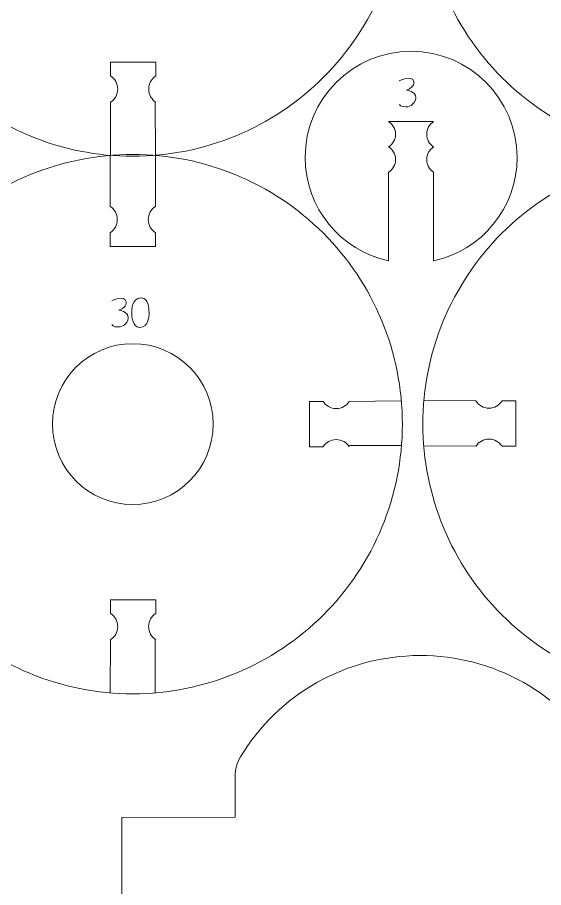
# Model space of a CAD drawing. Header units: centimetres. Extents: x -25 to 25, y -32.5 to 32.5.
# Drawn here: x -9.73 to -6.23, y 8.6 to 14.39 of the extents above; entities that cross this region are included whole.
import ezdxf

# ---------------------------------------------------------------- set-up
doc = ezdxf.new("R2010")
doc.units = ezdxf.units.CM
doc.header["$MEASUREMENT"] = 0
doc.layers.add('Capa 1', color=7, linetype='Continuous')

msp = doc.modelspace()

# ---------------------------------------------------------------- linework, layer by layer
at = {"layer": 'Capa 1', "color": 250, "lineweight": 18}
for points, knots in [([(-8.96257, 17.05721), (-8.48686, 17.05751), (-8.03052, 16.86883), (-7.69393, 16.53266), (-7.69393, 16.53266), (-7.35734, 16.1965), (-7.16808, 15.73812), (-7.16778, 15.26242), (-7.16778, 15.26242), (-7.16747, 14.78671), (-7.35616, 14.33037), (-7.69232, 13.99378), (-7.69232, 13.99378), (-8.02849, 13.65719), (-8.48686, 13.46793), (-8.96257, 13.46762), (-8.96257, 13.46762), (-9.43828, 13.46732), (-9.89462, 13.65601), (-10.23121, 13.99217), (-10.23121, 13.99217), (-10.5678, 14.32833), (-10.75706, 14.78671), (-10.75736, 15.26242), (-10.75736, 15.26242), (-10.75766, 15.73812), (-10.56898, 16.19447), (-10.23281, 16.53106), (-10.23281, 16.53106), (-9.89665, 16.86765), (-9.43828, 17.05691), (-8.96257, 17.05721)], [0, 0, 0, 0, 0.1111111, 0.1111111, 0.1111111, 0.1111111, 0.2222222, 0.2222222, 0.2222222, 0.2222222, 0.3333333, 0.3333333, 0.3333333, 0.3333333, 0.4444444, 0.4444444, 0.4444444, 0.4444444, 0.5555556, 0.5555556, 0.5555556, 0.5555556, 0.6666667, 0.6666667, 0.6666667, 0.6666667, 0.7777778, 0.7777778, 0.7777778, 0.7777778, 1, 1, 1, 1]), ([(-5.23643, 17.05721), (-4.76072, 17.05751), (-4.30438, 16.86883), (-3.96779, 16.53266), (-3.96779, 16.53266), (-3.6312, 16.1965), (-3.44194, 15.73812), (-3.44164, 15.26242), (-3.44164, 15.26242), (-3.44133, 14.78671), (-3.63002, 14.33037), (-3.96618, 13.99378), (-3.96618, 13.99378), (-4.30235, 13.65719), (-4.76072, 13.46793), (-5.23643, 13.46762), (-5.23643, 13.46762), (-5.71214, 13.46732), (-6.16848, 13.65601), (-6.50507, 13.99217), (-6.50507, 13.99217), (-6.84166, 14.32833), (-7.03092, 14.78671), (-7.03122, 15.26242), (-7.03122, 15.26242), (-7.03152, 15.73812), (-6.84284, 16.19447), (-6.50667, 16.53106), (-6.50667, 16.53106), (-6.17051, 16.86765), (-5.71214, 17.05691), (-5.23643, 17.05721)], [0, 0, 0, 0, 0.1111111, 0.1111111, 0.1111111, 0.1111111, 0.2222222, 0.2222222, 0.2222222, 0.2222222, 0.3333333, 0.3333333, 0.3333333, 0.3333333, 0.4444444, 0.4444444, 0.4444444, 0.4444444, 0.5555556, 0.5555556, 0.5555556, 0.5555556, 0.6666667, 0.6666667, 0.6666667, 0.6666667, 0.7777778, 0.7777778, 0.7777778, 0.7777778, 1, 1, 1, 1]), ([(-9.11074, 13.82772), (-9.08204, 13.84615), (-9.06302, 13.87834), (-9.06302, 13.91498), (-9.06302, 13.91498), (-9.06302, 13.95161), (-9.08204, 13.98381), (-9.11074, 14.00223)], [0, 0, 0, 0, 0.3333333, 0.3333333, 0.3333333, 0.3333333, 1, 1, 1, 1]), ([(-8.8094, 13.82772), (-8.8381, 13.84615), (-8.85712, 13.87834), (-8.85712, 13.91498), (-8.85712, 13.91498), (-8.85712, 13.95161), (-8.8381, 13.98381), (-8.8094, 14.00223)], [0, 0, 0, 0, 0.3333333, 0.3333333, 0.3333333, 0.3333333, 1, 1, 1, 1]), ([(-7.25984, 13.69879), (-7.23214, 13.68101), (-7.21378, 13.64993), (-7.21378, 13.61457), (-7.21378, 13.61457), (-7.21378, 13.57921), (-7.23214, 13.54813), (-7.25984, 13.53035)], [0, 0, 0, 0, 0.3333333, 0.3333333, 0.3333333, 0.3333333, 1, 1, 1, 1]), ([(-6.95983, 13.69863), (-6.98753, 13.68085), (-7.00589, 13.64977), (-7.00589, 13.61441), (-7.00589, 13.61441), (-7.00589, 13.57905), (-6.98753, 13.54797), (-6.95983, 13.53019)], [0, 0, 0, 0, 0.3333333, 0.3333333, 0.3333333, 0.3333333, 1, 1, 1, 1]), ([(-7.25984, 13.53035), (-7.23214, 13.51257), (-7.21378, 13.48149), (-7.21378, 13.44613), (-7.21378, 13.44613), (-7.21378, 13.41077), (-7.23214, 13.37969), (-7.25984, 13.36191)], [0, 0, 0, 0, 0.3333333, 0.3333333, 0.3333333, 0.3333333, 1, 1, 1, 1]), ([(-6.95983, 13.53019), (-6.98753, 13.51241), (-7.00589, 13.48133), (-7.00589, 13.44597), (-7.00589, 13.44597), (-7.00589, 13.41061), (-6.98753, 13.37953), (-6.95983, 13.36175)], [0, 0, 0, 0, 0.3333333, 0.3333333, 0.3333333, 0.3333333, 1, 1, 1, 1]), ([(-8.96288, 13.48024), (-8.48717, 13.48054), (-8.03083, 13.29186), (-7.69424, 12.95569), (-7.69424, 12.95569), (-7.35765, 12.61953), (-7.16839, 12.16115), (-7.16809, 11.68545), (-7.16809, 11.68545), (-7.16778, 11.20974), (-7.35647, 10.7534), (-7.69263, 10.41681), (-7.69263, 10.41681), (-8.0288, 10.08022), (-8.48717, 9.89096), (-8.96288, 9.89065), (-8.96288, 9.89065), (-9.43859, 9.89035), (-9.89493, 10.07904), (-10.23152, 10.4152), (-10.23152, 10.4152), (-10.56811, 10.75136), (-10.75737, 11.20974), (-10.75767, 11.68545), (-10.75767, 11.68545), (-10.75797, 12.16115), (-10.56929, 12.6175), (-10.23312, 12.95409), (-10.23312, 12.95409), (-9.89696, 13.29068), (-9.43859, 13.47994), (-8.96288, 13.48024)], [0, 0, 0, 0, 0.1111111, 0.1111111, 0.1111111, 0.1111111, 0.2222222, 0.2222222, 0.2222222, 0.2222222, 0.3333333, 0.3333333, 0.3333333, 0.3333333, 0.4444444, 0.4444444, 0.4444444, 0.4444444, 0.5555556, 0.5555556, 0.5555556, 0.5555556, 0.6666667, 0.6666667, 0.6666667, 0.6666667, 0.7777778, 0.7777778, 0.7777778, 0.7777778, 1, 1, 1, 1]), ([(-5.23674, 13.48024), (-4.76103, 13.48054), (-4.30469, 13.29186), (-3.9681, 12.95569), (-3.9681, 12.95569), (-3.63151, 12.61953), (-3.44225, 12.16115), (-3.44195, 11.68545), (-3.44195, 11.68545), (-3.44164, 11.20974), (-3.63033, 10.7534), (-3.96649, 10.41681), (-3.96649, 10.41681), (-4.30266, 10.08022), (-4.76103, 9.89096), (-5.23674, 9.89065), (-5.23674, 9.89065), (-5.71245, 9.89035), (-6.16879, 10.07904), (-6.50538, 10.4152), (-6.50538, 10.4152), (-6.84197, 10.75136), (-7.03123, 11.20974), (-7.03153, 11.68545), (-7.03153, 11.68545), (-7.03183, 12.16115), (-6.84315, 12.6175), (-6.50698, 12.95409), (-6.50698, 12.95409), (-6.17082, 13.29068), (-5.71245, 13.47994), (-5.23674, 13.48024)], [0, 0, 0, 0, 0.1111111, 0.1111111, 0.1111111, 0.1111111, 0.2222222, 0.2222222, 0.2222222, 0.2222222, 0.3333333, 0.3333333, 0.3333333, 0.3333333, 0.4444444, 0.4444444, 0.4444444, 0.4444444, 0.5555556, 0.5555556, 0.5555556, 0.5555556, 0.6666667, 0.6666667, 0.6666667, 0.6666667, 0.7777778, 0.7777778, 0.7777778, 0.7777778, 1, 1, 1, 1]), ([(-9.11359, 12.95937), (-9.08489, 12.9778), (-9.06587, 13.00999), (-9.06587, 13.04663), (-9.06587, 13.04663), (-9.06587, 13.08326), (-9.08489, 13.11546), (-9.11359, 13.13388)], [0, 0, 0, 0, 0.3333333, 0.3333333, 0.3333333, 0.3333333, 1, 1, 1, 1]), ([(-8.81225, 12.95937), (-8.84095, 12.9778), (-8.85997, 13.00999), (-8.85997, 13.04663), (-8.85997, 13.04663), (-8.85997, 13.08326), (-8.84095, 13.11546), (-8.81225, 13.13388)], [0, 0, 0, 0, 0.3333333, 0.3333333, 0.3333333, 0.3333333, 1, 1, 1, 1]), ([(-7.52133, 11.83616), (-7.53976, 11.80746), (-7.57195, 11.78844), (-7.60859, 11.78844), (-7.60859, 11.78844), (-7.64522, 11.78844), (-7.67742, 11.80746), (-7.69584, 11.83616)], [0, 0, 0, 0, 0.3333333, 0.3333333, 0.3333333, 0.3333333, 1, 1, 1, 1]), ([(-6.50404, 11.83936), (-6.52247, 11.81066), (-6.55466, 11.79164), (-6.5913, 11.79164), (-6.5913, 11.79164), (-6.62793, 11.79164), (-6.66013, 11.81066), (-6.67855, 11.83936)], [0, 0, 0, 0, 0.3333333, 0.3333333, 0.3333333, 0.3333333, 1, 1, 1, 1]), ([(-6.50404, 11.53802), (-6.52247, 11.56672), (-6.55466, 11.58574), (-6.5913, 11.58574), (-6.5913, 11.58574), (-6.62793, 11.58574), (-6.66013, 11.56672), (-6.67855, 11.53802)], [0, 0, 0, 0, 0.3333333, 0.3333333, 0.3333333, 0.3333333, 1, 1, 1, 1]), ([(-7.52133, 11.53482), (-7.53976, 11.56352), (-7.57195, 11.58254), (-7.60859, 11.58254), (-7.60859, 11.58254), (-7.64522, 11.58254), (-7.67742, 11.56352), (-7.69584, 11.53482)], [0, 0, 0, 0, 0.3333333, 0.3333333, 0.3333333, 0.3333333, 1, 1, 1, 1]), ([(-9.11105, 10.25075), (-9.08235, 10.26918), (-9.06333, 10.30137), (-9.06333, 10.33801), (-9.06333, 10.33801), (-9.06333, 10.37464), (-9.08235, 10.40684), (-9.11105, 10.42526)], [0, 0, 0, 0, 0.3333333, 0.3333333, 0.3333333, 0.3333333, 1, 1, 1, 1]), ([(-8.80971, 10.25075), (-8.83841, 10.26918), (-8.85743, 10.30137), (-8.85743, 10.33801), (-8.85743, 10.33801), (-8.85743, 10.37464), (-8.83841, 10.40684), (-8.80971, 10.42526)], [0, 0, 0, 0, 0.3333333, 0.3333333, 0.3333333, 0.3333333, 1, 1, 1, 1])]:
    msp.add_open_spline(points, degree=3, knots=knots, dxfattribs=at)
at = {"layer": 'Capa 1', "color": 250, "lineweight": 9}
for points, knots in [([(-7.25984, 13.36191), (-7.25984, 13.36191), (-7.25984, 12.77138), (-7.25984, 12.77138), (-7.25984, 12.77138), (-7.57744, 12.84015), (-7.8154, 13.12271), (-7.8154, 13.4609), (-7.8154, 13.4609), (-7.8154, 13.85058), (-7.49951, 14.16646), (-7.10984, 14.16646), (-7.10984, 14.16646), (-6.72017, 14.16646), (-6.40428, 13.85058), (-6.40428, 13.4609), (-6.40428, 13.4609), (-6.40428, 13.12271), (-6.64224, 12.84014), (-6.95984, 12.77138), (-6.95984, 12.77138), (-6.95984, 12.77138), (-6.95983, 13.36175), (-6.95983, 13.36175)], [0, 0, 0, 0, 0.1428571, 0.1428571, 0.1428571, 0.1428571, 0.2857143, 0.2857143, 0.2857143, 0.2857143, 0.4285714, 0.4285714, 0.4285714, 0.4285714, 0.5714286, 0.5714286, 0.5714286, 0.5714286, 0.7142857, 0.7142857, 0.7142857, 0.7142857, 1, 1, 1, 1]), ([(-9.11074, 14.00225), (-9.11074, 14.00225), (-9.11085, 14.09385), (-9.11085, 14.09385), (-9.11085, 14.09385), (-9.11085, 14.09385), (-8.8094, 14.09385), (-8.8094, 14.09385), (-8.8094, 14.09385), (-8.8094, 14.09385), (-8.8094, 14.00223), (-8.8094, 14.00223)], [0, 0, 0, 0, 0.25, 0.25, 0.25, 0.25, 0.5, 0.5, 0.5, 0.5, 1, 1, 1, 1]), ([(-9.11359, 12.95936), (-9.11359, 12.95936), (-9.1137, 12.86776), (-9.1137, 12.86776), (-9.1137, 12.86776), (-9.1137, 12.86776), (-8.81225, 12.86776), (-8.81225, 12.86776), (-8.81225, 12.86776), (-8.81225, 12.86776), (-8.81225, 12.95938), (-8.81225, 12.95938)], [0, 0, 0, 0, 0.25, 0.25, 0.25, 0.25, 0.5, 0.5, 0.5, 0.5, 1, 1, 1, 1]), ([(-9.49804, 11.68549), (-9.49804, 11.39002), (-9.25852, 11.15051), (-8.96305, 11.15051), (-8.96305, 11.15051), (-8.66758, 11.1505), (-8.42805, 11.39002), (-8.42805, 11.68549), (-8.42805, 11.68549), (-8.42804, 11.98097), (-8.66758, 12.22048), (-8.96304, 12.22048), (-8.96304, 12.22048), (-9.25852, 12.2205), (-9.49804, 11.98097), (-9.49804, 11.68549)], [0, 0, 0, 0, 0.2, 0.2, 0.2, 0.2, 0.4, 0.4, 0.4, 0.4, 0.6, 0.6, 0.6, 0.6, 1, 1, 1, 1]), ([(-7.69584, 11.83616), (-7.69584, 11.83616), (-7.78744, 11.83627), (-7.78744, 11.83627), (-7.78744, 11.83627), (-7.78744, 11.83627), (-7.78744, 11.53482), (-7.78744, 11.53482), (-7.78744, 11.53482), (-7.78744, 11.53482), (-7.69582, 11.53482), (-7.69582, 11.53482)], [0, 0, 0, 0, 0.25, 0.25, 0.25, 0.25, 0.5, 0.5, 0.5, 0.5, 1, 1, 1, 1]), ([(-6.50404, 11.83936), (-6.50404, 11.83936), (-6.41244, 11.83947), (-6.41244, 11.83947), (-6.41244, 11.83947), (-6.41244, 11.83947), (-6.41244, 11.53802), (-6.41244, 11.53802), (-6.41244, 11.53802), (-6.41244, 11.53802), (-6.50406, 11.53802), (-6.50406, 11.53802)], [0, 0, 0, 0, 0.25, 0.25, 0.25, 0.25, 0.5, 0.5, 0.5, 0.5, 1, 1, 1, 1]), ([(-9.11105, 10.42528), (-9.11105, 10.42528), (-9.11116, 10.51688), (-9.11116, 10.51688), (-9.11116, 10.51688), (-9.11116, 10.51688), (-8.80971, 10.51688), (-8.80971, 10.51688), (-8.80971, 10.51688), (-8.80971, 10.51688), (-8.80971, 10.42526), (-8.80971, 10.42526)], [0, 0, 0, 0, 0.25, 0.25, 0.25, 0.25, 0.5, 0.5, 0.5, 0.5, 1, 1, 1, 1]), ([(-1.59752, 9.08009), (-1.59752, 9.08009), (-2.38008, 9.07874), (-2.38008, 9.07874), (-2.38008, 9.07874), (-2.38008, 9.07874), (-2.38055, 9.3512), (-2.38055, 9.3512), (-2.38055, 9.3512), (-2.38063, 9.39686), (-2.39322, 9.4416), (-2.41696, 9.48061), (-2.41696, 9.48061), (-2.67244, 9.89855), (-3.12759, 10.15275), (-3.61741, 10.15107), (-3.61741, 10.15107), (-4.10724, 10.1494), (-4.55814, 9.89617), (-4.81074, 9.47648), (-4.81074, 9.47648), (-4.83435, 9.43741), (-4.8468, 9.39262), (-4.84671, 9.34696), (-4.84671, 9.34696), (-4.84671, 9.34696), (-4.84625, 9.07449), (-4.84625, 9.07449), (-4.84625, 9.07449), (-4.84625, 9.07449), (-5.81529, 9.07282), (-5.81529, 9.07282), (-5.81529, 9.07282), (-5.81529, 9.07282), (-5.81575, 9.34528), (-5.81575, 9.34528), (-5.81575, 9.34528), (-5.81583, 9.39094), (-5.82842, 9.4357), (-5.85217, 9.4747), (-5.85217, 9.4747), (-6.10763, 9.89265), (-6.56279, 10.14685), (-7.05262, 10.14516), (-7.05262, 10.14516), (-7.54244, 10.14348), (-7.99335, 9.89025), (-8.24594, 9.47057), (-8.24594, 9.47057), (-8.26957, 9.43149), (-8.28199, 9.3867), (-8.28192, 9.34104), (-8.28192, 9.34104), (-8.28192, 9.34104), (-8.28145, 9.06859), (-8.28145, 9.06859), (-8.28145, 9.06859), (-8.28145, 9.06859), (-9.03692, 9.06728), (-9.03692, 9.06728), (-9.03692, 9.06728), (-9.03692, 9.06728), (-9.03692, 6.67638), (-9.03692, 6.67638), (-9.03692, 6.67638), (-9.03692, 6.67638), (-7.11526, 6.67746), (-7.11526, 6.67746), (-7.11526, 6.67746), (-7.11526, 6.67746), (-7.11526, 7.19639), (-7.11526, 7.19639), (-7.11526, 7.19639), (-7.11526, 7.19639), (-6.80478, 7.19639), (-6.80478, 7.19639), (-6.80478, 7.19639), (-6.80478, 7.19639), (-6.80478, 6.68022), (-6.80478, 6.68022), (-6.80478, 6.68022), (-6.80478, 6.68022), (-3.8041, 6.68314), (-3.8041, 6.68314), (-3.8041, 6.68314), (-3.8041, 6.68314), (-3.8041, 7.19329), (-3.8041, 7.19329), (-3.8041, 7.19329), (-3.8041, 7.19329), (-3.49362, 7.1938), (-3.49362, 7.1938), (-3.49362, 7.1938), (-3.49362, 7.1938), (-3.49362, 6.68593), (-3.49362, 6.68593), (-3.49362, 6.68593), (-3.49362, 6.68593), (-1.59341, 6.6892), (-1.59341, 6.6892), (-1.59341, 6.6892), (-1.59341, 6.6892), (-1.59752, 9.08009), (-1.59752, 9.08009)], [0, 0, 0, 0, 0.037037, 0.037037, 0.037037, 0.037037, 0.0740741, 0.0740741, 0.0740741, 0.0740741, 0.1111111, 0.1111111, 0.1111111, 0.1111111, 0.1481481, 0.1481481, 0.1481481, 0.1481481, 0.1851852, 0.1851852, 0.1851852, 0.1851852, 0.2222222, 0.2222222, 0.2222222, 0.2222222, 0.2592593, 0.2592593, 0.2592593, 0.2592593, 0.2962963, 0.2962963, 0.2962963, 0.2962963, 0.3333333, 0.3333333, 0.3333333, 0.3333333, 0.3703704, 0.3703704, 0.3703704, 0.3703704, 0.4074074, 0.4074074, 0.4074074, 0.4074074, 0.4444444, 0.4444444, 0.4444444, 0.4444444, 0.4814815, 0.4814815, 0.4814815, 0.4814815, 0.5185185, 0.5185185, 0.5185185, 0.5185185, 0.5555556, 0.5555556, 0.5555556, 0.5555556, 0.5925926, 0.5925926, 0.5925926, 0.5925926, 0.6296296, 0.6296296, 0.6296296, 0.6296296, 0.6666667, 0.6666667, 0.6666667, 0.6666667, 0.7037037, 0.7037037, 0.7037037, 0.7037037, 0.7407407, 0.7407407, 0.7407407, 0.7407407, 0.7777778, 0.7777778, 0.7777778, 0.7777778, 0.8148148, 0.8148148, 0.8148148, 0.8148148, 0.8518519, 0.8518519, 0.8518519, 0.8518519, 0.8888889, 0.8888889, 0.8888889, 0.8888889, 0.9259259, 0.9259259, 0.9259259, 0.9259259, 1, 1, 1, 1])]:
    msp.add_open_spline(points, degree=3, knots=knots, dxfattribs=at)
at = {"layer": 'Capa 1', "color": 22, "lineweight": 5}
for points, knots in [([(-7.1876, 13.81371), (-7.1876, 13.81371), (-7.18037, 13.79523), (-7.14432, 13.79643), (-7.14432, 13.79643), (-7.12561, 13.79705), (-7.11221, 13.80374), (-7.10249, 13.81139), (-7.10249, 13.81139), (-7.07879, 13.83009), (-7.07757, 13.85913), (-7.07757, 13.85913), (-7.07757, 13.85913), (-7.07879, 13.90084), (-7.14001, 13.90888), (-7.14001, 13.90888), (-7.14001, 13.90888), (-7.08005, 13.93117), (-7.09242, 13.9633), (-7.09242, 13.9633), (-7.09242, 13.9633), (-7.10106, 14.01273), (-7.1876, 13.97074), (-7.1876, 13.97074)], [0, 0, 0, 0, 0.1428571, 0.1428571, 0.1428571, 0.1428571, 0.2857143, 0.2857143, 0.2857143, 0.2857143, 0.4285714, 0.4285714, 0.4285714, 0.4285714, 0.5714286, 0.5714286, 0.5714286, 0.5714286, 0.7142857, 0.7142857, 0.7142857, 0.7142857, 1, 1, 1, 1]), ([(-9.10268, 12.34891), (-9.10268, 12.34891), (-9.09545, 12.33043), (-9.0594, 12.33163), (-9.0594, 12.33163), (-9.04069, 12.33225), (-9.02729, 12.33894), (-9.01757, 12.34659), (-9.01757, 12.34659), (-8.99387, 12.36529), (-8.99265, 12.39433), (-8.99265, 12.39433), (-8.99265, 12.39433), (-8.99387, 12.43604), (-9.05509, 12.44408), (-9.05509, 12.44408), (-9.05509, 12.44408), (-8.99513, 12.46637), (-9.0075, 12.4985), (-9.0075, 12.4985), (-9.0075, 12.4985), (-9.01614, 12.54793), (-9.10268, 12.50594), (-9.10268, 12.50594)], [0, 0, 0, 0, 0.1428571, 0.1428571, 0.1428571, 0.1428571, 0.2857143, 0.2857143, 0.2857143, 0.2857143, 0.4285714, 0.4285714, 0.4285714, 0.4285714, 0.5714286, 0.5714286, 0.5714286, 0.5714286, 0.7142857, 0.7142857, 0.7142857, 0.7142857, 1, 1, 1, 1]), ([(-8.91559, 12.3292), (-8.91559, 12.3292), (-8.97521, 12.32151), (-8.9692, 12.43841), (-8.9692, 12.43841), (-8.9692, 12.43841), (-8.9692, 12.52747), (-8.90827, 12.52517)], [0, 0, 0, 0, 0.3333333, 0.3333333, 0.3333333, 0.3333333, 1, 1, 1, 1]), ([(-8.90827, 12.52498), (-8.90827, 12.52498), (-8.8486, 12.53263), (-8.85459, 12.41579), (-8.85459, 12.41579), (-8.85459, 12.41579), (-8.85463, 12.32674), (-8.91559, 12.32898)], [0, 0, 0, 0, 0.3333333, 0.3333333, 0.3333333, 0.3333333, 1, 1, 1, 1])]:
    msp.add_open_spline(points, degree=3, knots=knots, dxfattribs=at)
at = {"layer": 'Capa 1', "color": 250, "lineweight": 9}
for points in [[(-9.11217, 13.47382), (-9.11217, 13.47382), (-9.11074, 13.82772), (-9.11074, 13.82772)], [(-8.81301, 13.83014), (-8.81301, 13.83014), (-8.81281, 13.47405), (-8.81281, 13.47405)], [(-6.95983, 13.69863), (-6.95983, 13.69863), (-7.25984, 13.69879), (-7.25984, 13.69879)], [(-9.11359, 13.13388), (-9.11359, 13.13388), (-9.11321, 13.47387), (-9.11321, 13.47387)], [(-8.81281, 13.47405), (-8.81281, 13.47405), (-8.81225, 13.13388), (-8.81225, 13.13388)], [(-7.52133, 11.83616), (-7.52133, 11.83616), (-7.17505, 11.84055), (-7.17505, 11.84055)], [(-7.02498, 11.84149), (-7.02498, 11.84149), (-6.67855, 11.83936), (-6.67855, 11.83936)], [(-7.17389, 11.54243), (-7.17389, 11.54243), (-7.52054, 11.54263), (-7.52054, 11.54263)], [(-6.67855, 11.53802), (-6.67855, 11.53802), (-7.02574, 11.54109), (-7.02574, 11.54109)], [(-8.81332, 10.25317), (-8.81332, 10.25317), (-8.81312, 9.89708), (-8.81312, 9.89708)], [(-9.11248, 9.89685), (-9.11248, 9.89685), (-9.11105, 10.25075), (-9.11105, 10.25075)]]:
    msp.add_open_spline(points, degree=3, dxfattribs=at)

doc.saveas('drawing.dxf')
